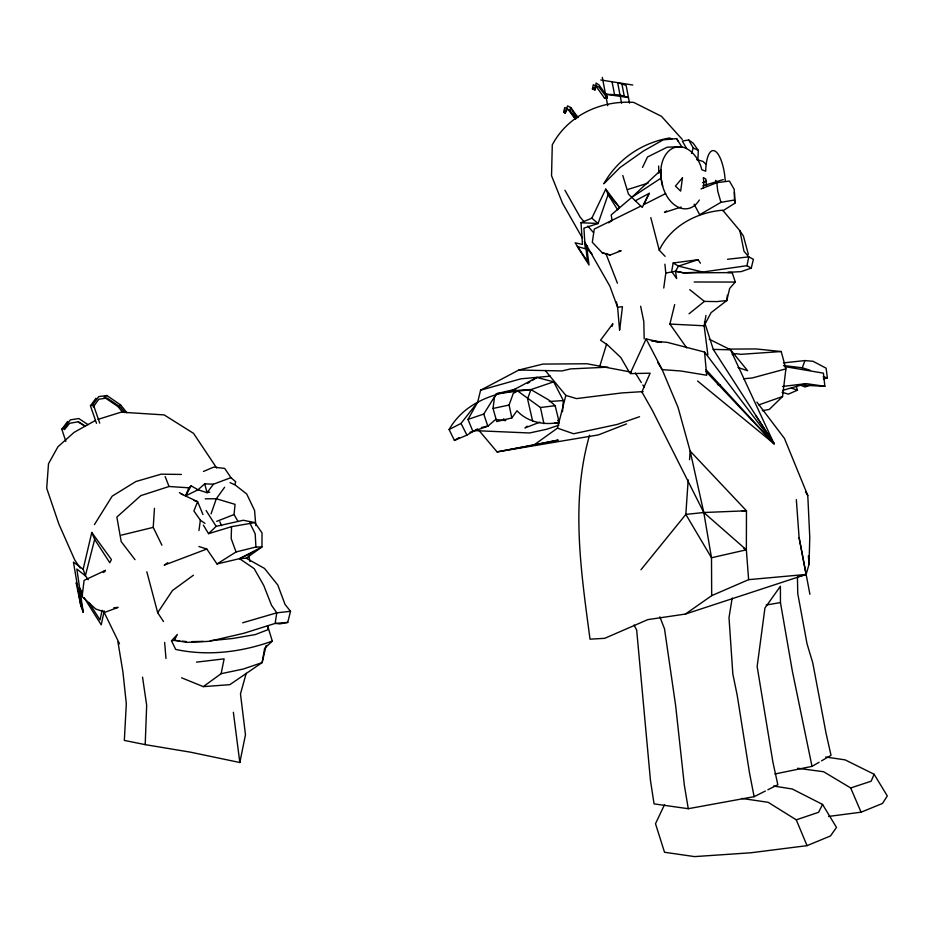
<?xml version="1.0" encoding="UTF-8"?>
<svg xmlns="http://www.w3.org/2000/svg" width="934" height="934" viewBox="0 0 934 934"><rect width="100%" height="100%" fill="white"/><g stroke="black" fill="none" stroke-linecap="round" stroke-linejoin="round"><path stroke-width="1.4" d="M711.685 595.647L748.624 579.652L746.359 549.822L746.464 510.781L690.144 451.075L678.049 407.387L662.148 369.619L646.13 338.902L630.135 373.635L650.134 373.18L641.868 391.906L652.457 410.586L703.792 512.509L711.498 557.75L711.685 595.647L685.451 614.047L647.741 619.639L604.718 638.319L590.019 639.171C581.088 571.818 570.37 501.827 589.552 435.221M685.451 614.047L806.112 574.445L809.054 564.264L809.766 537.33L807.782 495.51L784.443 438.396L756.89 402.087M217.015 563.961L239.536 558.66L246.191 558.193L261.952 546.962L262.045 532.929L254.889 522.585L231.55 526.671L231.177 538.568L236.033 551.947L217.015 563.961L206.811 549.029L198.907 546.495M715.666 183.274L715.771 180.402L716.215 183.041M246.191 673.344L240.482 693.904L245.467 734.789L239.828 762.518L190.361 752.15L145.202 744.631L146.673 705.263L142.54 677.162M697.861 160.309L698.328 150.421L693.191 143.171L688.685 139.983L682.357 141.057L686.537 148.471M161.921 545.222L153.223 527.371L154.46 508.294M688.183 479.866L685.836 514.412L711.498 557.75L746.359 549.822L703.792 512.509L690.144 451.075L689.549 459.703M594.993 89.979L596.079 83.033L598.986 84.901L607.088 96.284L607.217 97.942L604.426 97.977L596.207 86.523L593.312 84.702L592.425 88.952L594.993 89.979L595.997 85.531L599.021 87.177L607.217 97.942M562.501 411.707L563.342 400.546L553.699 381.843L536.852 377.464L511.26 391.124M619.721 329.725L622.453 306.691L617.607 307.263L609.879 286.213L584.38 241.474M237.913 521.277L234.06 514.552L235.053 504.348L216.314 498.756L205.211 498.826M727.341 295.226L726.815 300.526L711.078 312.668L704.131 325.779L707.867 354.757M762.307 410.703L769.266 409.431L782.564 396.53L785.903 368.86L781.221 351.534L756.085 348.942L728.462 349.106M198.977 530.512L200.355 520.191L193.887 510.968L197.611 501.663L180.822 493.747M477.554 428.858L466.93 435.104L454.438 440.451L449.114 429.535C465.319 400.803 499.667 390.062 530.921 389.606L548.667 399.915L555.158 405.706L559.209 422.355C544.253 425.519 527.663 422.273 516.981 410.762L511.832 417.942L496.748 421.561L493.024 408.45L494.471 397.522L496.444 393.704L515.673 389.174L511.96 391.089M663.747 288.057L665.79 273.055L664.915 264.205M210.255 640.712L232.636 638.506L255.262 634.571L267.813 629.761L267.544 625.582L272.308 641.109C241.532 652.142 207.897 656.345 175.72 649.434L171.506 640.829L174.401 640.327L187.162 642.37L209.158 641.331L243.961 633.24L275.133 623.422L276.779 612.821L271.467 605.185L263.75 585.478L254.165 568.619L239.536 558.66L261.952 546.962L255.928 547.02L236.033 551.947M732.163 598.075L729.01 617.631L732.828 673.986L737.206 695.27L749.488 772.815L754.112 796.679L688.276 808.704L654.057 803.894L650.449 780.334L636.673 630.053L634.046 625.033M698.118 259.699L673.192 262.979L671.663 271.455L676.648 278.565L675.492 271.245L678.493 266.108L698.118 259.699L700.407 263.225M705.976 315.447L704.131 325.779L669.9 324.063L674.675 304.577M181.616 677.815L203.308 686.63L221.113 673.683L224.125 658.867L196.502 662.136M665.79 273.055L675.492 271.245L683.84 272.845L702.742 272.039L746.966 265.688L748.799 256.873L744.001 251.269L739.891 230.745L722.718 210.197C696.717 212.345 670.822 225.981 659.252 250.195L665.078 256.336M104.234 610.929L101.222 624.823L84.107 597.667M102.145 610.299L100.043 619.954L89.244 603.095M77.685 585.034L76.144 582.618L80.896 606.003L83.231 612.272L76.833 569.051L85.356 575.799L83.173 569.226L91.777 532.497L111.426 559.536L109.815 562.735L94.661 539.397L91.777 532.497M266.178 645.382L262.139 662.603L229.811 684.68L203.308 686.63M728.298 272.331L741.152 271.619L751.275 268.093L753.388 259.302L748.799 256.873L727.539 259.278M477.601 402.461L480.59 390.202L518.884 370.016L542.911 364.085L587.019 363.758L631.232 372.117M275.495 623.387L279.756 623.9L287.73 622.418L290.509 611.303L285.01 604.38L277.807 585.046L264.497 568.432L246.191 558.193M578.169 117.556L570.686 107.55L567.545 105.892L565.21 113.318L563.646 111.975L564.766 107.55L567.895 109.161L575.484 119.225M85.356 575.799L94.661 539.397M478.967 430.422L497.075 451.916L533.816 445.121L557.446 428.134L565.852 395.409L545.328 370.588L518.884 370.016M63.991 429.57L64.539 427.55L70.342 419.856L78.76 418.537L88.041 424.643M599.523 367.074L606.61 344.039M612.027 326.421L612.856 323.713L600.562 340.198L607.45 344.879L620.818 357.524L629.411 372.397M234.889 484.466L235.718 481.781L230.931 477.659L224.72 468.436L213.676 467.117L203.46 471.448M691.557 153.421L693.25 147.946L688.685 139.983M565.21 113.318L566.553 109.243L569.822 110.667L576.266 118.443M211.072 513.84L216.314 498.756L224.615 487.244M511.832 417.942L509.088 405.041L513.245 393.471L517.611 390.949L540.447 407.493L555.158 405.706M553.699 381.843L530.921 389.606L527.558 398.853L532.625 421.071M783.474 365.521L802.271 367.809L804.98 360.571L813.024 361.283L826.1 368.171L827.361 377.873L823.356 379.017M230.931 477.659L213.407 484.221L204.698 483.824L198.008 489.778L185.586 495.907L188.831 487.805L191.155 485.832L198.008 489.778L207.079 492.673L209.788 492.113M825.679 757.007L845.118 759.867L874.107 774.251L871.165 781.209L850.687 787.957L823.601 771.729L797.589 768.262M642.522 167.443L647.495 157.005L667.25 147.163L681.75 146.72L676.578 138.606L663.245 139.843L643.526 150.946L619.954 167.583L603.843 183.764C617.561 159.165 641.868 142.797 669.433 137.987L671.896 138.874M664.576 804.583L655.505 823.718L664.529 852.263L694.569 856.606L750.632 852.8L807.046 845.655L830.478 835.953L836.49 827.419L822.562 804.431L792.254 788.996L773.539 786.031M587.509 246.436L585.536 244.404L587.486 261.427L575.122 242.828L582.454 244.404L581.006 222.736L591.829 218.171L605.757 189.112L619.277 207.033L617.631 209.835L608.116 194.529L605.757 189.112M649.387 193.163L642.23 207.418L628.454 194.12L622.791 175.51M659.708 172.58L660.992 170.011L661.109 178.067L662.696 186.111M822.562 804.431L818.569 812.311L796.27 819.83L768.122 802.294L741.748 798.43M503.601 418.806L505.749 420.639L495.627 419.448L487.84 426.243L472.896 431.38L467.981 419.424L477.834 401.924L460.999 423.429L449.114 429.535M185.586 495.907L191.155 485.832M94.439 524.581L112.197 496.141L135.827 481.547L161.162 474.168L181.418 474.449M163.497 621.554L157.683 612.704L172.463 590.533L193.408 575.216M467.981 419.424L483.754 414.042L496.444 393.704L530.921 389.606M96.482 423.336L90.446 405.811L95.957 398.269M65.847 441.373L61.819 429.22L67.563 421.503M213.407 484.221L207.079 492.673L204.698 483.824M640.981 569.74L685.836 514.412L703.792 512.509L746.464 510.781L742.133 511.038M64.563 429.535L69.63 423.3L78.047 421.818L85.368 426.301L78.281 421.689M103.616 572.542L105.39 570.417L84.083 580.388L82.11 596.616L95.758 609.026L105.122 612.214L118.139 607.392L113.843 607.754M675.492 271.245L683.583 272.868L732.209 272.6L735.268 282.056L729.652 288.443L726.815 300.526L716.973 301.6L704.399 301.402L689.736 289.657M171.506 640.829L177.355 634.443L174.401 640.327L179.737 640.887M203.367 525.141L208.562 533.664L216.151 526.356L243.272 520.261L254.889 522.585M608.653 222.806L612.167 220.506L611.163 214.948L631.781 197.343L660.992 170.011M272.308 641.109L264.626 648.301L262.139 662.603L243.249 669.048L221.113 673.683M689.059 313.766L704.399 301.402M527.231 426.173L524.99 427.935L539.817 422.18M167.77 562.7L164.244 565.152L206.811 549.029M666.701 210.921L664.448 212.462L681.061 207.079M631.781 197.343L661.109 178.067M527.453 383.5L529.8 381.994M532.147 380.488L536.852 377.464M103.044 571.912L105.39 570.417M104.083 397.148L118.058 406.594L120.638 404.959L126.907 412.746M604.426 97.977L607.088 96.284M722.869 210.815L734.988 203.122L734.474 192.369M454.438 440.451L459.038 437.579M592.425 88.952L595.18 87.247M90.446 405.811L93.155 404.13L98.735 396.6L106.908 395.514L120.638 404.959M563.646 111.975L566.413 110.282M61.819 429.22L64.539 427.55M701.014 188.937L716.833 182.667L729.419 181.068L734.194 189.357L734.533 200.016L720.943 202.328L699.659 214.738L694.137 204.207M105.028 396.611L106.908 395.514M774.94 773.971L812.008 766.37L819.141 762.237M821.523 760.848L831.026 755.337L826.135 733.634L812.767 662.883L807.046 643.865L797.764 593.615L797.426 576.803M95.373 420.487L74.066 432.384L57.966 446.744L48.51 463.719L46.7 488.237L58.842 523.974L74.708 559.91L80.254 568.07M635.342 200.763L648.955 193.478L643.584 204.744L665.638 193.572M640.876 206.11L594.281 229.075L592.296 242.28L602.267 252.799L610.171 255.029L621.157 250.744L618.39 251.281M754.112 796.679L765.355 791.04M767.853 789.79L777.835 784.77L772.92 762.214L757.147 666.514L764.934 608.046L780.404 586.248L780.45 602.57L792.406 671.371L812.008 766.37M239.536 558.66L252.705 552.298M796.212 386.384L797.496 390.178L788.366 394.125L782.073 392.292M828.586 816.433L861.078 812.183L882.525 803.438L887.3 795.931L874.107 774.251M216.676 521.359L234.06 514.552M626.539 423.919L598.379 434.905L497.075 451.916L558.217 440.101L533.816 445.121M809.206 385.438L805.108 386.991L800.076 385.03M702.531 182.62L706.583 181.184M758.747 404.901L782.564 396.53M628.057 189.404L648.091 183.099M639.545 416.716L617.176 424.445L573.593 433.761L557.446 428.134M558.836 425.18L546.635 429.278L529.531 432.979L475.184 430.644L469.977 432.314M188.831 487.805L169.042 486.497L140.8 495.639L116.855 517.074L121.21 541.638L135.01 559.653M97.988 419.366L121.128 412.163L164.186 414.918L193.536 433.364L216.606 467.899M702.835 185.831L723.29 179.597M208.562 533.664L231.55 526.671M480.59 390.202L520.892 378.819L550.418 376.133M242.677 622.78L276.779 612.821L290.509 611.303M782.914 390.295L806.229 383.641L824.874 386.291L823.414 373.156L784.455 366.548M798.862 576.5L806.112 574.445L799.107 537.68L796.328 499.632M121.397 535.124L153.223 527.371M785.903 368.86L752.372 377.931L743.651 378.784M481.442 427.515L488.213 425.916M732.221 354.57L736.179 353.706L740.825 354.336L781.221 351.534M493.024 408.45L509.088 405.041M766.195 605.01L780.45 602.57M782.575 386.466L806.229 383.641M783.404 362.882L804.98 360.571M748.624 579.652L806.112 574.445M275.133 623.422L287.73 622.418M549.239 401.503L563.342 400.546M643.094 391.591L621.822 392.934L576.488 398.596L565.852 395.409M607.929 367.155L570.569 368.907L562.034 370.926L545.328 370.588M732.209 272.6L727.247 272.483M191.972 641.623L203.262 641.389M704.516 322.032L713.272 349.409L730.54 349.783L747.644 370.751L737.988 367.506M694.172 281.998L735.268 282.056M581.006 222.736L598.099 223.495L608.116 194.529L619.277 207.033M804.221 385.298L824.874 386.291M651.418 340.98L667.261 342.358L704.54 352.048L774.064 443.72L697.593 381.025M182.41 641.156L186.415 641.576M655.598 341.739L659.859 342.253M600.796 79.997L632.773 85.006M717.452 384.574L720.289 385.077M145.202 744.631L124.339 740.417L126.312 703.641L122.949 672.153L117.929 641.845M646.13 338.902L661.26 342.428M602.267 252.799L610.171 255.029M702.742 272.039L678.493 266.108L673.192 262.979M554.819 422.588L558.859 423.592M823.146 376.764L827.361 377.873M696.624 159.574L702.882 161.372L706.069 164.302M193.84 500.531L197.611 501.663L202.97 514.529M802.271 367.809L810.093 370.249M791.425 388.124L797.496 390.178M230.044 482.609L235.31 485.085L246.704 493.981L254.573 510.443L255.823 525.608M693.25 147.946L698.328 150.421M709.198 339.194L730.54 349.783L774.064 443.72L706.011 371.498M746.966 265.688L751.275 268.093M179.386 492.592L182.982 494.658M743.884 548.375L746.359 549.822M200.355 520.191L205.001 523.414M83.173 569.226L73.436 562.105L80.896 606.003M678.049 141.104L676.578 138.606M591.829 218.171L598.099 223.495L583.913 228.13L585.221 248.748L577.282 246.483L589.05 265.011L586.961 249.063L585.536 244.404M586.961 249.063L592.133 254.118M705.987 369.701L774.064 443.72L713.272 349.409M682.31 139.446L661.482 116.33L633.661 102.39C600.959 100.207 567.93 115.302 552.286 144.852L551.539 175.744L562.501 203.18L582.209 237.738M584.019 221.662L580.212 217.248L564.942 190.256M587.825 226.063L593.522 232.671M124.829 412.548L120.358 407.049L106.99 397.977L98.806 399.25L93.237 406.955L93.155 404.13L99.728 423.137M118.058 406.594L122.506 412.127M557.691 420.37L559.209 422.355M669.9 324.063L686.7 347.892M85.006 575.052L88.181 579.71M575.519 119.132L569.822 110.667L570.686 107.55L576.757 118.268M772.441 441.303L774.064 443.72L755.991 415.817M739.891 230.745L743.441 236.104L748.344 254.305M79.227 587.439L82.309 592.261M206.145 510.618L216.151 526.356M82.554 595.192L77.884 587.79L83.231 612.272M635.342 372.993L641.319 382.59M642.814 384.983L644.308 387.388M657.664 362.31L662.148 369.619L680.816 370.985L706.688 375.246L704.54 352.048M805.528 491.821L807.782 495.51M460.999 423.429L466.93 435.104M249.822 522.935L255.192 533.816L255.928 547.02M103.639 611.291L119.494 643.783M219.829 521.709L221.568 525.679M850.687 787.957L861.078 812.183M796.27 819.83L807.046 845.655M165.155 476.55L169.042 486.497M605.921 253.663L617.432 283.2M659.848 616.837L664.518 628.851L675.621 705.462L684.353 785.272L688.276 808.704M483.754 414.042L487.84 426.243M720.943 202.328L717.744 191.248L716.833 182.667M146.836 571.783L157.683 612.704M650.8 217.622L659.252 250.195M616.428 301.951L617.607 307.263L619.592 330.216M540.447 407.493L543.903 423.639M640.642 306.259L643.806 321.611L644.18 338.914M248.864 556.022L249.927 561.497M809.918 594.269L799.107 537.68M629.528 103.149L626.13 85.368L617.654 82.636L621.589 103.23M621.916 84.013L624.262 96.26M612.074 81.76L614.444 94.147M602.313 77.394L607.719 105.659M734.533 200.016L734.988 203.122M233.36 712.268L239.828 762.518M725.251 180.519L724.574 174.144A29.888 9.632 84.8 0 0 713.704 150.619A29.888 9.632 84.8 0 0 705.684 171.226L701.819 169.719L700.71 165.843A31.336 21.132 79.5 0 0 679.041 146.755A31.336 21.132 79.5 0 0 661.307 166.054C659.649 176.724 661.809 187.839 667.425 197.074A31.336 21.132 79.5 0 0 699.344 200.004M164.641 642.464L165.972 658.47M808.389 555.858L809.054 564.264M658.645 166.03L658.809 173.14M703.36 188.119A31.336 21.132 79.5 0 0 703.769 181.605L703.349 177.6L705.859 178.989A29.888 9.632 84.8 0 0 706.536 185.551M682.462 177.834L680.664 191.12L675.434 186.076L682.462 177.834M620.013 94.964L605.536 94.229L628.454 97.556L620.013 94.964"/></g></svg>
